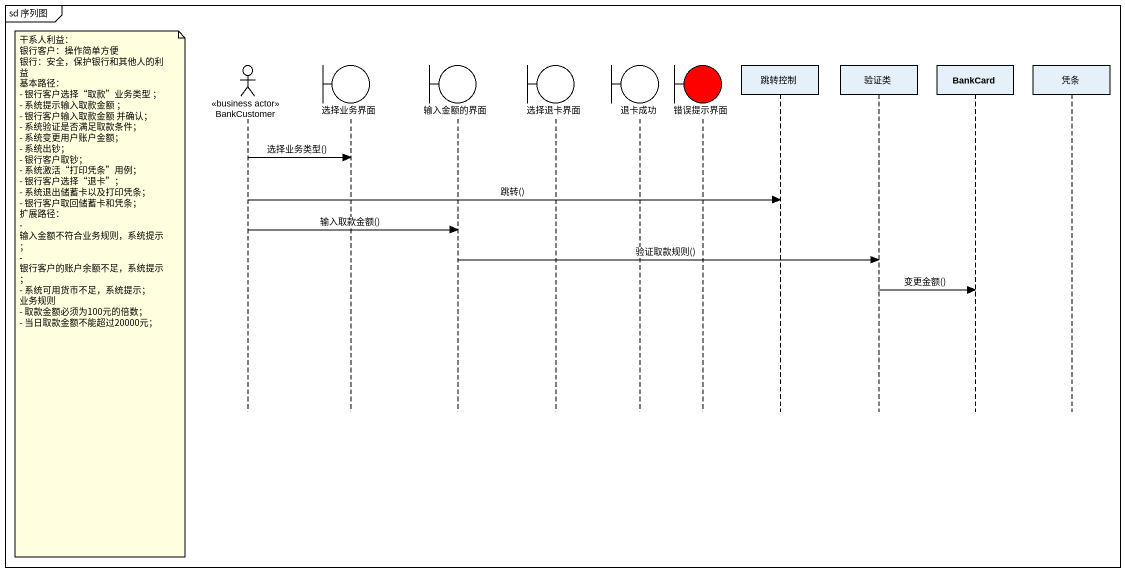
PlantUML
@startuml
mainframe sd 序列图
hide footbox
actor BankCustomer <<business actor>>
boundary 选择业务界面
boundary 输入金额的界面
boundary 选择退卡界面
boundary 退卡成功
boundary 错误提示界面 #FF0000
participant 跳转控制
participant 验证类
participant BankCard
participant 凭条

BankCustomer -> 选择业务界面 : 选择业务类型()
BankCustomer -> 跳转控制 : 跳转()
BankCustomer -> 输入金额的界面 : 输入取款金额()
输入金额的界面 -> 验证类 : 验证取款规则()
验证类 -> BankCard : 变更金额()
note left of BankCustomer
  干系人利益：
  银行客户：操作简单方便
  银行：安全，保护银行和其他人的利益
  基本路径：
  - 银行客户选择“取款”业务类型 ；
  - 系统提示输入取款金额 ；
  - 银行客户输入取款金额 并确认；
  - 系统验证是否满足取款条件；
  - 系统变更用户账户金额；
  - 系统出钞；
  - 银行客户取钞；
  - 系统激活“打印凭条”用例；
  - 银行客户选择“退卡”；
  - 系统退出储蓄卡以及打印凭条；
  - 银行客户取回储蓄卡和凭条；
  扩展路径：
  - 输入金额不符合业务规则，系统提示 ；
  - 银行客户的账户余额不足，系统提示；
  - 系统可用货币不足，系统提示；
  业务规则
  - 取款金额必须为100元的倍数；
  - 当日取款金额不能超过20000元；
end note
@enduml
